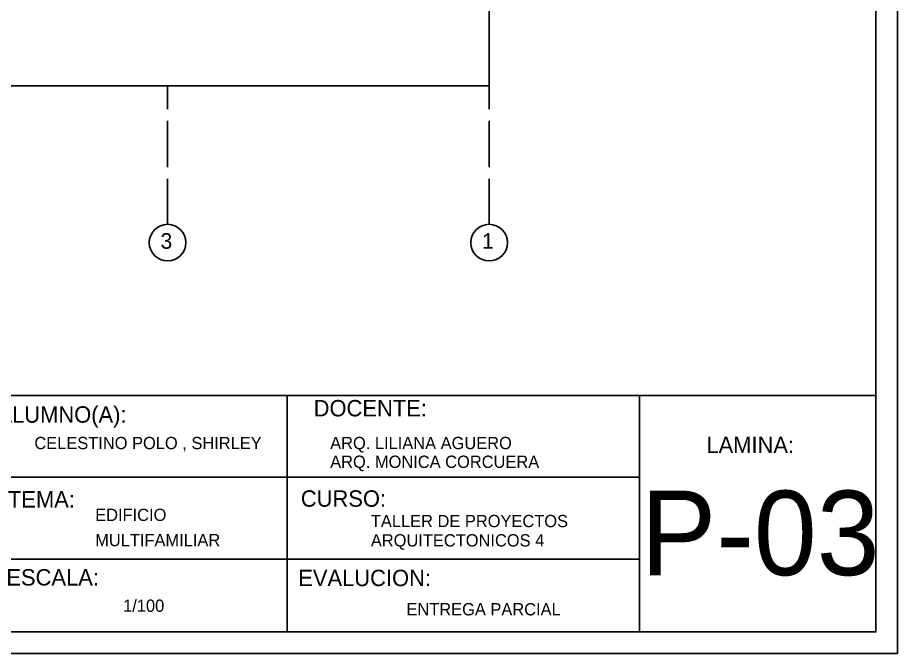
# Model space of a CAD drawing. Header units: metres. Extents: x -525 to 413, y -37 to 272.
# Drawn here: x 94.01 to 114.53, y 25.93 to 40.76 of the extents above; entities that cross this region are included whole.
import ezdxf

# ---------------------------------------------------------------- set-up
doc = ezdxf.new("R2010")
doc.units = ezdxf.units.M
doc.header["$MEASUREMENT"] = 0
doc.linetypes.add('ACAD_ISO02W100', pattern=[15, 12, -3])
doc.linetypes.add('DOT', pattern=[0.25, 0, -0.25])
doc.layers.get('0').update_dxf_attribs({"color": 254})
doc.layers.add('L.COLUMNA', color=254, linetype='Continuous')
doc.layers.add('letra', color=254, linetype='DOT')
doc.layers.add('MARCO DE LEYENDA', color=254, linetype='Continuous', lineweight=25)
doc.styles.get("Standard").update_dxf_attribs({"font": 'HTOWERT.TTF', "height": 0.08})
doc.styles.add('style2', font='GOTHIC.TTF')

msp = doc.modelspace()

# ---------------------------------------------------------------- linework, layer by layer
at = {"ltscale": 0.02}
msp.add_line((83.005, 39.169), (105.005, 39.169), dxfattribs=at)
for p, q in [((103.962, 30.04), (93.34, 30.04)), ((103.962, 28.127), (93.34, 28.127))]:
    msp.add_line(p, q)
at = {"linetype": 'Continuous'}
for points in [[(72.527, 85.327), (72.527, 25.927), (114.527, 25.927), (114.527, 85.327)], [(73.027, 84.827), (73.027, 26.427), (114.027, 26.427), (114.027, 84.827)]]:
    msp.add_lwpolyline(points, close=True, dxfattribs=at)
msp.add_lwpolyline([(83.005, 39.169), (105.005, 39.169), (105.005, 79.169), (83.005, 79.169)], close=True)
at = {"ltscale": 0.2}
for centre in [(97.505, 35.51), (105.005, 35.51)]:
    msp.add_circle(centre, 0.428, dxfattribs=at)
at = {"layer": 'L.COLUMNA', "linetype": 'ACAD_ISO02W100', "ltscale": 0.09}
for p, q in [((97.505, 35.922), (97.505, 39.169)), ((105.005, 35.922), (105.005, 39.169))]:
    msp.add_line(p, q, dxfattribs=at)
at = {"layer": 'MARCO DE LEYENDA'}
for p, q in [((83.199, 31.946), (114.027, 31.946)), ((100.291, 26.427), (100.291, 31.939)), ((108.515, 26.427), (108.515, 31.939)), ((108.515, 30.04), (103.962, 30.04)), ((108.515, 28.127), (103.962, 28.127))]:
    msp.add_line(p, q, dxfattribs=at)

# ---------------------------------------------------------------- texts
at = {"style": 'style2'}
for s, height, p in [('DOCENTE:', 0.3823, (100.911, 31.457)), ('ALUMNO(A):', 0.3823, (93.536, 31.31)), ('            CELESTINO POLO , SHIRLEY', 0.28655, (93.119, 30.692)), ('            ARQ. LILIANA AGUERO ', 0.28655, (100.019, 30.692)), ('LAMINA:', 0.3823, (110.072, 30.6)), ('            ARQ. MONICA CORCUERA ', 0.28655, (100.019, 30.255)), ('TEMA:', 0.3823, (93.779, 29.33)), ('CURSO:', 0.3823, (100.612, 29.349)), ('P-03', 1.9712, (108.543, 27.752)), ('EDIFICIO', 0.2866, (95.815, 29.016)), ('TALLER DE PROYECTOS ', 0.28655, (102.245, 28.872)), ('MULTIFAMILIAR', 0.28655, (95.815, 28.428)), ('ARQUITECTONICOS 4', 0.28655, (102.245, 28.421)), ('ESCALA:', 0.3823, (93.743, 27.511)), ('EVALUCION:', 0.3823, (100.552, 27.496)), ('1/100', 0.2866, (96.467, 26.897)), ('ENTREGA PARCIAL', 0.28655, (103.075, 26.814))]:
    msp.add_text(s, height=height, dxfattribs=at).set_placement(p)
at = {"layer": 'letra', "linetype": 'ACAD_ISO02W100', "ltscale": 0.009}
for s, p in [('3', (97.341, 35.368)), ('1', (104.841, 35.368))]:
    msp.add_text(s, height=0.364, dxfattribs=at).set_placement(p)

doc.saveas('drawing.dxf')
